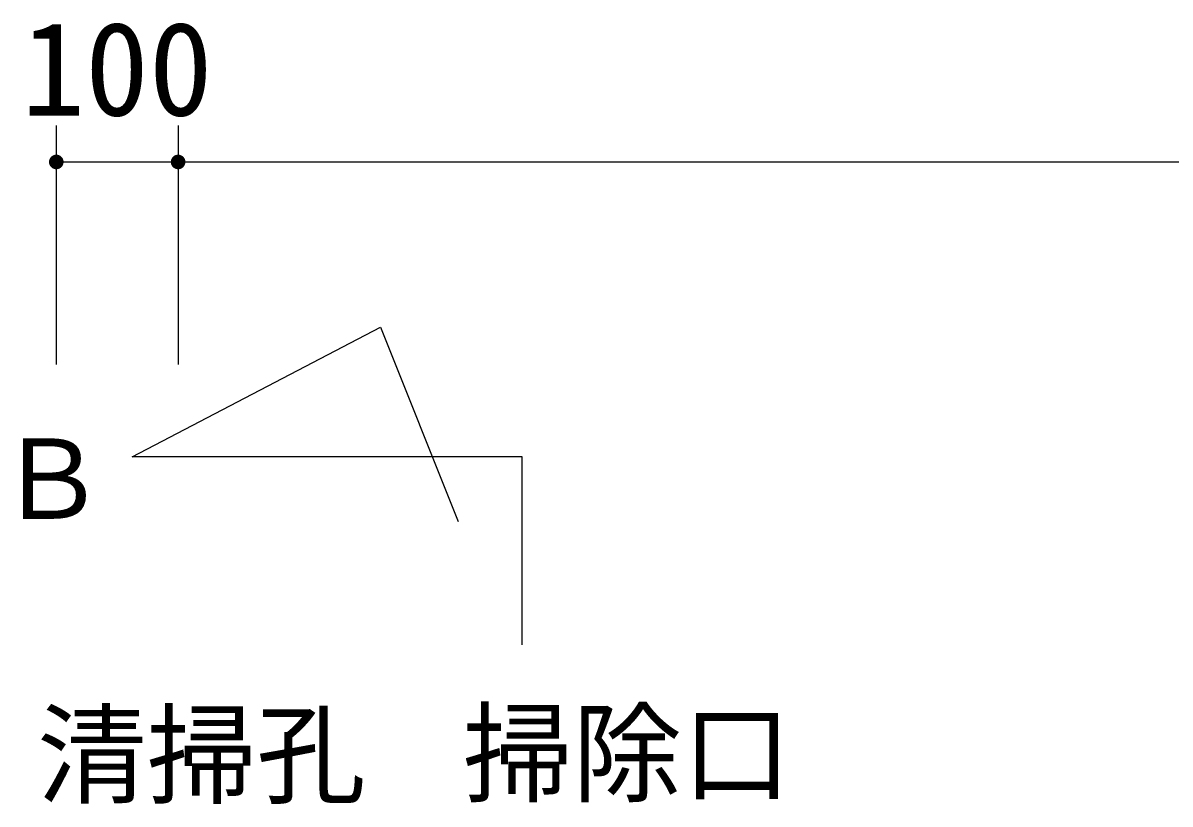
# Model space of a CAD drawing. Units: millimetres, scale not verified. Extents: x -8910 to 8910, y -6308 to 6308.
# Drawn here: x -6372 to -5430, y 2170 to 2812 of the extents above; entities that cross this region are included whole.
import ezdxf
from ezdxf.enums import TextEntityAlignment as Align

# ---------------------------------------------------------------- set-up
doc = ezdxf.new("R2010")
doc.units = ezdxf.units.MM
doc.header["$LTSCALE"] = 30
doc.layers.add('0-2_空気管', color=3, linetype='Continuous', lineweight=25)
doc.layers.add('0-6_製作', color=5, linetype='Continuous', lineweight=25)
doc.styles.add('ＭＳ ゴシック', font='')
doc.styles.get('ＭＳ ゴシック').set_extended_font_data('MS Gothic')

msp = doc.modelspace()

# ---------------------------------------------------------------- linework, layer by layer
at = {"layer": '0-2_空気管'}
for p, q in [((-6281.97, 2455.61), (-6078.31, 2561.94)), ((-6078.31, 2561.94), (-6014.34, 2402.33)), ((-5961.97, 2455.61), (-6281.97, 2455.61)), ((-5961.97, 2301.25), (-5961.97, 2455.61))]:
    msp.add_line(p, q, dxfattribs=at)
at = {"layer": '0-6_製作', "color": 2}
for p, q in [((-6344.34, 2727.6), (-6344.34, 2531.23)), ((-6244.34, 2727.6), (-6244.34, 2531.23)), ((-6344.34, 2697.6), (-6244.34, 2697.6)), ((-6244.34, 2697.6), (-4234.34, 2697.6))]:
    msp.add_line(p, q, dxfattribs=at)
at = {"layer": '0-6_製作'}
for points in [[(-6347.23, 2702.86), (-6344.34, 2697.6), (-6347.87, 2702.45)], [(-6346.55, 2703.18), (-6344.34, 2697.6), (-6347.23, 2702.86)], [(-6345.83, 2703.41), (-6344.34, 2697.6), (-6346.55, 2703.18)], [(-6345.09, 2703.55), (-6344.34, 2697.6), (-6345.83, 2703.41)], [(-6344.34, 2703.6), (-6344.34, 2697.6), (-6345.09, 2703.55)], [(-6343.96, 2703.59), (-6344.34, 2697.6), (-6344.34, 2703.6)], [(-6343.22, 2703.49), (-6344.34, 2697.6), (-6343.96, 2703.59)], [(-6342.49, 2703.31), (-6344.34, 2697.6), (-6343.22, 2703.49)], [(-6341.79, 2703.03), (-6344.34, 2697.6), (-6342.49, 2703.31)], [(-6341.79, 2703.03), (-6338.34, 2697.6), (-6344.34, 2697.6)], [(-6341.13, 2702.67), (-6338.34, 2697.6), (-6341.79, 2703.03)], [(-6247.23, 2702.86), (-6244.34, 2697.6), (-6247.87, 2702.45)], [(-6246.55, 2703.18), (-6244.34, 2697.6), (-6247.23, 2702.86)], [(-6245.83, 2703.41), (-6244.34, 2697.6), (-6246.55, 2703.18)], [(-6245.09, 2703.55), (-6244.34, 2697.6), (-6245.83, 2703.41)], [(-6244.34, 2703.6), (-6244.34, 2697.6), (-6245.09, 2703.55)], [(-6243.96, 2703.59), (-6244.34, 2697.6), (-6244.34, 2703.6)], [(-6243.22, 2703.49), (-6244.34, 2697.6), (-6243.96, 2703.59)], [(-6242.49, 2703.31), (-6244.34, 2697.6), (-6243.22, 2703.49)], [(-6241.79, 2703.03), (-6244.34, 2697.6), (-6242.49, 2703.31)], [(-6241.79, 2703.03), (-6238.34, 2697.6), (-6244.34, 2697.6)], [(-6241.13, 2702.67), (-6238.34, 2697.6), (-6241.79, 2703.03)], [(-6348.45, 2701.97), (-6350.34, 2697.6), (-6350.33, 2697.98)], [(-6348.45, 2701.97), (-6344.34, 2697.6), (-6350.34, 2697.6)], [(-6344.34, 2697.6), (-6350.29, 2696.85), (-6350.34, 2697.6)], [(-6348.45, 2701.97), (-6350.33, 2697.98), (-6348.96, 2701.42)], [(-6348.96, 2701.42), (-6350.33, 2697.98), (-6350.23, 2698.72)], [(-6344.34, 2697.6), (-6350.15, 2696.11), (-6350.29, 2696.85)], [(-6348.96, 2701.42), (-6350.23, 2698.72), (-6349.41, 2700.81)], [(-6349.41, 2700.81), (-6350.23, 2698.72), (-6350.05, 2699.45)], [(-6344.34, 2697.6), (-6349.92, 2695.39), (-6350.15, 2696.11)], [(-6349.41, 2700.81), (-6350.05, 2699.45), (-6349.77, 2700.15)], [(-6344.34, 2697.6), (-6349.6, 2694.71), (-6349.92, 2695.39)], [(-6344.34, 2697.6), (-6349.19, 2694.07), (-6349.6, 2694.71)], [(-6344.34, 2697.6), (-6348.71, 2693.49), (-6349.19, 2694.07)], [(-6344.34, 2697.6), (-6348.16, 2692.98), (-6348.71, 2693.49)], [(-6347.87, 2702.45), (-6344.34, 2697.6), (-6348.45, 2701.97)], [(-6344.34, 2697.6), (-6347.56, 2692.53), (-6348.16, 2692.98)], [(-6344.34, 2697.6), (-6346.89, 2692.17), (-6347.56, 2692.53)], [(-6344.34, 2697.6), (-6346.19, 2691.89), (-6346.89, 2692.17)], [(-6344.34, 2691.6), (-6346.19, 2691.89), (-6344.34, 2697.6)], [(-6338.34, 2697.6), (-6344.34, 2691.6), (-6344.34, 2697.6)], [(-6338.34, 2697.6), (-6343.59, 2691.65), (-6344.34, 2691.6)], [(-6338.34, 2697.6), (-6342.85, 2691.79), (-6343.59, 2691.65)], [(-6338.34, 2697.6), (-6342.13, 2692.02), (-6342.85, 2691.79)], [(-6338.34, 2697.6), (-6341.45, 2692.34), (-6342.13, 2692.02)], [(-6338.34, 2697.6), (-6340.81, 2692.75), (-6341.45, 2692.34)], [(-6340.52, 2702.22), (-6338.34, 2697.6), (-6341.13, 2702.67)], [(-6338.34, 2697.6), (-6340.23, 2693.23), (-6340.81, 2692.75)], [(-6339.97, 2701.71), (-6338.34, 2697.6), (-6340.52, 2702.22)], [(-6338.34, 2697.6), (-6339.72, 2693.77), (-6340.23, 2693.23)], [(-6339.49, 2701.13), (-6338.34, 2697.6), (-6339.97, 2701.71)], [(-6338.35, 2697.22), (-6339.72, 2693.77), (-6338.34, 2697.6)], [(-6338.45, 2696.47), (-6339.72, 2693.77), (-6338.35, 2697.22)], [(-6338.45, 2696.47), (-6339.27, 2694.38), (-6339.72, 2693.77)], [(-6339.08, 2700.49), (-6338.34, 2697.6), (-6339.49, 2701.13)], [(-6338.63, 2695.75), (-6339.27, 2694.38), (-6338.45, 2696.47)], [(-6338.63, 2695.75), (-6338.91, 2695.04), (-6339.27, 2694.38)], [(-6338.76, 2699.81), (-6338.34, 2697.6), (-6339.08, 2700.49)], [(-6338.53, 2699.09), (-6338.34, 2697.6), (-6338.76, 2699.81)], [(-6338.39, 2698.35), (-6338.34, 2697.6), (-6338.53, 2699.09)], [(-6248.45, 2701.97), (-6250.34, 2697.6), (-6250.33, 2697.98)], [(-6248.45, 2701.97), (-6244.34, 2697.6), (-6250.34, 2697.6)], [(-6244.34, 2697.6), (-6250.29, 2696.85), (-6250.34, 2697.6)], [(-6248.45, 2701.97), (-6250.33, 2697.98), (-6248.96, 2701.42)], [(-6248.96, 2701.42), (-6250.33, 2697.98), (-6250.23, 2698.72)], [(-6244.34, 2697.6), (-6250.15, 2696.11), (-6250.29, 2696.85)], [(-6248.96, 2701.42), (-6250.23, 2698.72), (-6249.41, 2700.81)], [(-6249.41, 2700.81), (-6250.23, 2698.72), (-6250.05, 2699.45)], [(-6244.34, 2697.6), (-6249.92, 2695.39), (-6250.15, 2696.11)], [(-6249.41, 2700.81), (-6250.05, 2699.45), (-6249.77, 2700.15)], [(-6244.34, 2697.6), (-6249.6, 2694.71), (-6249.92, 2695.39)], [(-6244.34, 2697.6), (-6249.19, 2694.07), (-6249.6, 2694.71)], [(-6244.34, 2697.6), (-6248.71, 2693.49), (-6249.19, 2694.07)], [(-6244.34, 2697.6), (-6248.16, 2692.98), (-6248.71, 2693.49)], [(-6247.87, 2702.45), (-6244.34, 2697.6), (-6248.45, 2701.97)], [(-6244.34, 2697.6), (-6247.56, 2692.53), (-6248.16, 2692.98)], [(-6244.34, 2697.6), (-6246.89, 2692.17), (-6247.56, 2692.53)], [(-6244.34, 2697.6), (-6246.19, 2691.89), (-6246.89, 2692.17)], [(-6244.34, 2691.6), (-6246.19, 2691.89), (-6244.34, 2697.6)], [(-6238.34, 2697.6), (-6244.34, 2691.6), (-6244.34, 2697.6)], [(-6238.34, 2697.6), (-6243.59, 2691.65), (-6244.34, 2691.6)], [(-6238.34, 2697.6), (-6242.85, 2691.79), (-6243.59, 2691.65)], [(-6238.34, 2697.6), (-6242.13, 2692.02), (-6242.85, 2691.79)], [(-6238.34, 2697.6), (-6241.45, 2692.34), (-6242.13, 2692.02)], [(-6238.34, 2697.6), (-6240.81, 2692.75), (-6241.45, 2692.34)], [(-6240.52, 2702.22), (-6238.34, 2697.6), (-6241.13, 2702.67)], [(-6238.34, 2697.6), (-6240.23, 2693.23), (-6240.81, 2692.75)], [(-6239.97, 2701.71), (-6238.34, 2697.6), (-6240.52, 2702.22)], [(-6238.34, 2697.6), (-6239.72, 2693.77), (-6240.23, 2693.23)], [(-6239.49, 2701.13), (-6238.34, 2697.6), (-6239.97, 2701.71)], [(-6238.35, 2697.22), (-6239.72, 2693.77), (-6238.34, 2697.6)], [(-6238.45, 2696.47), (-6239.72, 2693.77), (-6238.35, 2697.22)], [(-6238.45, 2696.47), (-6239.27, 2694.38), (-6239.72, 2693.77)], [(-6239.08, 2700.49), (-6238.34, 2697.6), (-6239.49, 2701.13)], [(-6238.63, 2695.75), (-6239.27, 2694.38), (-6238.45, 2696.47)], [(-6238.63, 2695.75), (-6238.91, 2695.04), (-6239.27, 2694.38)], [(-6238.76, 2699.81), (-6238.34, 2697.6), (-6239.08, 2700.49)], [(-6238.53, 2699.09), (-6238.34, 2697.6), (-6238.76, 2699.81)], [(-6238.39, 2698.35), (-6238.34, 2697.6), (-6238.53, 2699.09)], [(-6344.34, 2691.6), (-6345.46, 2691.71), (-6346.19, 2691.89)], [(-6344.34, 2691.6), (-6344.72, 2691.61), (-6345.46, 2691.71)], [(-6244.34, 2691.6), (-6245.46, 2691.71), (-6246.19, 2691.89)], [(-6244.34, 2691.6), (-6244.72, 2691.61), (-6245.46, 2691.71)]]:
    msp.add_solid(points, dxfattribs=at)

# ---------------------------------------------------------------- texts
at = {"layer": '0-2_空気管', "color": 4, "style": 'ＭＳ ゴシック'}
for s, p in [('Ｂ', (-6393.32, 2384.77)), ('清掃孔', (-6360.16, 2158.13)), ('掃除口', (-6010.68, 2159.39))]:
    msp.add_text(s, height=65.98, dxfattribs=at).set_placement(p, align=Align.BOTTOM_LEFT)
at = {"layer": '0-6_製作', "color": 4, "style": 'ＭＳ ゴシック'}
msp.add_text('100', height=76.98, dxfattribs=at).set_placement((-6373.09, 2712.6), align=Align.BOTTOM_LEFT)

doc.saveas('drawing.dxf')
